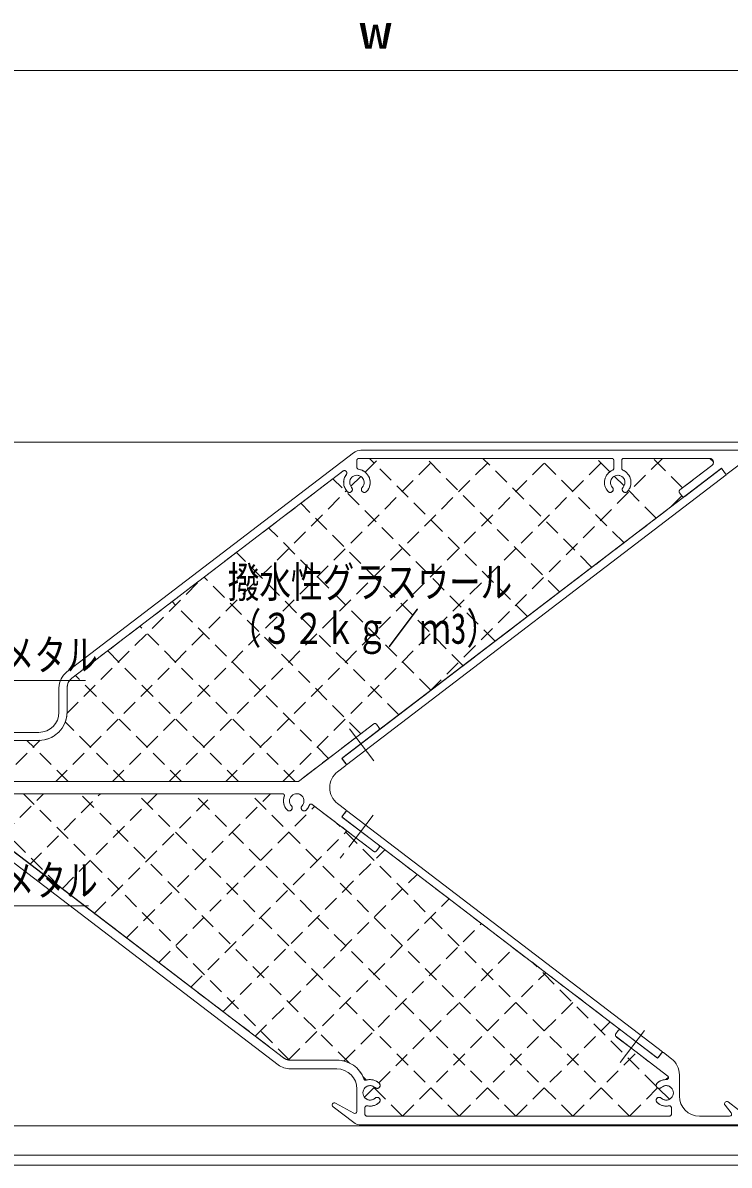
# Model space of a CAD drawing. Units: millimetres, scale not verified. Extents: x -791 to 791, y -562 to 562.
# Drawn here: x 441.3 to 617.3, y -322.1 to -37.6 of the extents above; entities that cross this region are included whole.
import ezdxf
from ezdxf.enums import TextEntityAlignment as Align

# ---------------------------------------------------------------- set-up
doc = ezdxf.new("R2010")
doc.units = ezdxf.units.MM
doc.header["$LTSCALE"] = 2
doc.linetypes.add('CHAIN1', pattern=[8, 5, -1, 1, -1])
doc.linetypes.add('DASHED2', pattern=[3, 2, -1])
for name, color, linetype, lineweight in [('0-2_USERZ', 5, 'Continuous', 9), ('0-8_DEFPOINTS', 1, 'Continuous', 9), ('0-F__0-A_', 2, 'CHAIN1', 9), ('1-0_SHAPE', 7, 'Continuous', 9)]:
    doc.layers.add(name, color=color, linetype=linetype, lineweight=lineweight)
doc.styles.add('ＭＳ ゴシック', font='')
doc.styles.get('ＭＳ ゴシック').set_extended_font_data('MS Gothic')

# ---------------------------------------------------------------- blocks, each defined once
blk = doc.blocks.new('A$C50765BD5')
at = {"layer": '1-0_SHAPE'}
for p, q in [((217.084, 166.762), (74.165, 57.624)), ((412.782, 167.994), (220.725, 167.994)), ((218.696, 159.528), (218.696, 162.994)), ((219.696, 163.994), (345.696, 163.994)), ((346.696, 162.994), (346.696, 158.977)), ((350.696, 158.977), (350.696, 162.994)), ((351.696, 163.994), (394.362, 163.994)), ((395.576, 160.404), (379.666, 148.255)), ((403.278, 156.22), (413.996, 164.404)), ((76.592, 54.445), (211.75, 157.656)), ((382.094, 145.075), (399.896, 158.67)), ((400.738, 158.558), (402.437, 156.332)), ((379.478, 146.853), (380.692, 145.263)), ((70.234, 49.676), (70.234, 37.525)), ((74.234, 37.525), (74.234, 49.676)), ((45.512, 35.744), (15.077, 12.502)), ((42.757, 29.176), (47.022, 34.146)), ((189.613, 3.123), (227.071, 31.727)), ((229.498, 28.548), (211.695, 14.953)), ((228.472, 31.539), (229.686, 29.95)), ((17.505, 9.323), (35.307, 22.918)), ((17.822, 9.566), (35.941, 23.402)), ((36.305, 23.525), (60.234, 23.525)), ((60.234, 27.525), (43.516, 27.525)), ((37.735, 19.739), (18.165, 4.795)), ((36.709, 22.73), (37.923, 21.141)), ((14.964, 11.661), (16.421, 9.754)), ((14.964, 11.661), (16.664, 9.436)), ((211.583, 14.112), (213.282, 11.887)), ((7.19, 5.97), (7.357, 5.859)), ((8.259, 6.548), (8.196, 6.738)), ((9.098, 7.427), (9.264, 7.316)), ((10.166, 8.005), (10.103, 8.194)), ((11.005, 8.883), (11.172, 8.772)), ((12.074, 9.461), (12.011, 9.651)), ((12.913, 10.34), (13.079, 10.229)), ((13.981, 10.918), (13.918, 11.107)), ((213.169, 11.046), (209.112, 7.948)), ((2.537, 2.178), (2.473, 2.368)), ((3.376, 3.057), (3.542, 2.946)), ((4.444, 3.635), (4.381, 3.824)), ((5.283, 4.513), (5.449, 4.402)), ((6.352, 5.091), (6.288, 5.281)), ((18.772, 3), (189.249, 3)), ((2.473, -2.368), (2.537, -2.178)), ((3.542, -2.946), (3.376, -3.057)), ((4.381, -3.824), (4.444, -3.635)), ((5.449, -4.402), (5.283, -4.513)), ((6.288, -5.281), (6.352, -5.091)), ((23.68, -3.176), (22.72, -3.837)), ((181.563, -3), (24.247, -3)), ((7.357, -5.859), (7.19, -5.97)), ((8.196, -6.738), (8.259, -6.548)), ((9.264, -7.316), (9.098, -7.427)), ((10.103, -8.194), (10.166, -8.005)), ((11.172, -8.772), (11.005, -8.883)), ((12.011, -9.651), (12.074, -9.461)), ((13.079, -10.229), (12.913, -10.34)), ((13.918, -11.107), (13.981, -10.918)), ((23.371, -8.858), (45.958, -26.107)), ((227.071, -31.727), (196.47, -8.359)), ((209.112, -7.948), (213.169, -11.046)), ((14.987, -11.685), (14.82, -11.796)), ((15.826, -12.564), (15.889, -12.374)), ((16.894, -13.142), (16.728, -13.253)), ((17.733, -14.021), (17.796, -13.831)), ((18.802, -14.599), (18.635, -14.71)), ((19.64, -15.477), (19.704, -15.288)), ((20.709, -16.055), (20.543, -16.166)), ((21.548, -16.934), (21.611, -16.744)), ((22.912, -17.731), (24.854, -15.187)), ((24.854, -15.187), (22.912, -17.731)), ((25.695, -15.075), (182.128, -134.533)), ((43.816, -28.912), (25.695, -15.075)), ((213.282, -11.887), (211.583, -14.112)), ((211.695, -14.953), (229.498, -28.548)), ((22.071, -17.843), (21.753, -17.6)), ((179.458, -138.03), (23.025, -18.572)), ((46.071, -26.948), (44.657, -28.799)), ((229.686, -29.95), (228.472, -31.539)), ((347.696, -122.583), (348.91, -120.993)), ((373.58, -143.607), (347.884, -123.984)), ((350.311, -120.805), (368.114, -134.4)), ((185.527, -135.682), (208.705, -135.682)), ((368.955, -134.287), (370.654, -132.062)), ((371.495, -131.949), (375.488, -134.998)), ((208.705, -140.082), (185.527, -140.082)), ((379.419, -142.946), (379.419, -153.6)), ((218.705, -161.283), (218.705, -150.082)), ((217.092, -166.769), (206.844, -158.943)), ((208.013, -157.142), (217.226, -162.162)), ((405.241, -161.972), (402.147, -158.136)), ((403.7, -156.542), (414.004, -164.41)), ((222.705, -159.43), (222.705, -162.6)), ((223.705, -163.6), (374.419, -163.6)), ((375.419, -162.6), (375.419, -159.43)), ((389.419, -163.6), (404.462, -163.6)), ((412.79, -168), (220.734, -168))]:
    blk.add_line(p, q, dxfattribs=at)
for centre, radius, start, end in [((220.725, 161.994), 6, 90, 127.36667), ((412.782, 165.994), 2, 307.36667, 90), ((219.696, 162.994), 1, 90, 180), ((219.696, 159.528), 1, 180, 262.43916), ((345.696, 162.994), 1, 0, 90), ((351.696, 162.994), 1, 90, 180), ((394.362, 161.994), 2, 307.36667, 90), ((212.478, 156.702), 1.2, 322.86756, 127.36667), ((218.696, 151.994), 6.6, 142.86756, 222.89536), ((218.696, 151.994), 3.6, 317.10464, 222.89536), ((218.696, 151.994), 6.6, 317.10464, 82.43916), ((348.696, 151.994), 6.6, 113.24956, 222.89536), ((348.696, 151.994), 3.6, 317.10464, 222.89536), ((345.696, 158.977), 1, 293.24956, 0), ((351.696, 158.977), 1, 180, 246.75044), ((348.696, 151.994), 6.6, 317.10464, 66.75044), ((400.261, 158.193), 0.6, 37.36667, 127.36667), ((402.914, 156.696), 0.6, 217.36667, 307.36667), ((214.96, 148.522), 1.5, 222.89536, 42.89536), ((222.433, 148.522), 1.5, 137.10464, 317.10464), ((344.96, 148.522), 1.5, 222.89536, 42.89536), ((352.433, 148.522), 1.5, 137.10464, 317.10464), ((380.273, 147.46), 1, 127.36667, 217.36667), ((381.487, 145.87), 1, 217.36667, 307.36667), ((80.234, 49.676), 10, 127.36667, 180), ((80.234, 49.676), 6, 127.36667, 180), ((46.183, 34.866), 1.105, 319.36665, 127.36667), ((60.234, 37.525), 10, 270, 0), ((60.234, 37.525), 14, 270, 0), ((43.516, 28.525), 1, 139.36665, 270), ((227.678, 30.932), 1, 37.36667, 127.36667), ((228.891, 29.343), 1, 307.36667, 37.36667), ((35.914, 22.123), 1, 37.36667, 127.36667), ((36.305, 22.925), 0.6, 90, 127.36667), ((37.128, 20.534), 1, 307.36667, 37.36667), ((14.487, 11.297), 0.6, 37.36667, 198.44202), ((15.441, 12.026), 0.6, 127.36667, 217.36667), ((212.06, 14.476), 0.6, 127.36667, 217.36667), ((212.805, 11.523), 0.6, 307.36667, 37.36667), ((6.858, 5.471), 0.6, 56.29131, 198.44202), ((7.69, 6.358), 0.6, 236.29131, 18.44202), ((8.765, 6.927), 0.6, 56.29131, 198.44202), ((9.597, 7.815), 0.6, 236.29131, 18.44202), ((10.672, 8.384), 0.6, 56.29131, 198.44202), ((11.505, 9.271), 0.6, 236.29131, 18.44202), ((12.58, 9.841), 0.6, 56.29131, 198.44202), ((13.412, 10.728), 0.6, 236.29131, 18.44202), ((17.216, 10.361), 1, 217.36667, 307.36667), ((17.14, 9.8), 0.6, 217.36667, 307.36667), ((215.181, 0), 10, 127.36667, 232.63333), ((2, 0), 2, 127.45929, 232.54071), ((1.149, 1.111), 0.6, 46.96083, 127.45929), ((1.968, 1.988), 0.6, 226.96083, 18.44202), ((3.043, 2.558), 0.6, 56.29131, 198.44202), ((3.875, 3.445), 0.6, 236.29131, 18.44202), ((4.95, 4.014), 0.6, 56.29131, 198.44202), ((5.782, 4.902), 0.6, 236.29131, 18.44202), ((18.772, 4), 1, 127.36667, 270), ((189.249, 3.6), 0.6, 270, 307.36667), ((1.149, -1.111), 0.6, 232.54071, 313.03917), ((1.968, -1.988), 0.6, 341.55798, 133.03917), ((3.043, -2.558), 0.6, 161.55798, 303.70869), ((3.875, -3.445), 0.6, 341.55798, 123.70869), ((4.95, -4.014), 0.6, 161.55798, 303.70869), ((5.782, -4.902), 0.6, 341.55798, 123.70869), ((6.858, -5.471), 0.6, 161.55798, 303.70869), ((18.705, -6.6), 3.6, 51.63808, 317.42881), ((21.87, -2.601), 1.5, 231.63808, 304.53345), ((24.247, -4), 1, 90, 124.53345), ((181.563, -4), 1, 339.99481, 90), ((188.705, -6.6), 6.6, 159.99481, 222.89536), ((188.705, -6.6), 3.6, 317.10464, 222.89536), ((7.69, -6.358), 0.6, 341.55798, 123.70869), ((8.765, -6.927), 0.6, 161.55798, 303.70869), ((9.597, -7.815), 0.6, 341.55798, 123.70869), ((10.672, -8.384), 0.6, 161.55798, 303.70869), ((11.505, -9.271), 0.6, 341.55798, 123.70869), ((12.58, -9.841), 0.6, 161.55798, 303.70869), ((13.412, -10.728), 0.6, 341.55798, 123.70869), ((14.487, -11.297), 0.6, 161.55798, 303.70869), ((22.46, -10.05), 1.5, 52.63333, 137.42881), ((184.968, -10.071), 1.5, 222.89536, 42.89536), ((192.441, -10.071), 1.5, 137.10464, 317.10464), ((188.705, -6.6), 6.6, 317.10464, 340.36461), ((195.863, -9.154), 1, 52.63333, 160.36461), ((212.805, -11.523), 0.6, 322.63333, 52.63333), ((15.32, -12.185), 0.6, 341.55798, 123.70869), ((16.395, -12.754), 0.6, 161.55798, 303.70869), ((17.227, -13.641), 0.6, 341.55798, 123.70869), ((18.302, -14.21), 0.6, 161.55798, 303.70869), ((19.135, -15.098), 0.6, 341.55798, 123.70869), ((20.21, -15.667), 0.6, 161.55798, 303.70869), ((21.042, -16.554), 0.6, 341.55798, 123.70869), ((22.117, -17.124), 0.6, 161.55798, 232.63333), ((25.331, -15.551), 0.6, 52.63333, 142.63333), ((25.331, -15.551), 0.6, 52.63333, 142.63333), ((212.06, -14.476), 0.6, 142.63333, 232.63333), ((22.435, -17.366), 0.6, 232.63333, 322.63333), ((23.389, -18.095), 0.6, 142.63333, 232.63333), ((45.594, -26.583), 0.6, 322.63333, 52.63333), ((44.18, -28.435), 0.6, 232.63333, 322.63333), ((227.678, -30.932), 1, 232.63333, 322.63333), ((228.891, -29.343), 1, 322.63333, 52.63333), ((348.491, -123.19), 1, 142.63333, 232.63333), ((349.704, -121.6), 1, 52.63333, 142.63333), ((185.527, -130.082), 5.6, 232.63333, 270), ((208.705, -150.082), 14.4, 20.39577, 90), ((368.478, -133.923), 0.6, 232.63333, 322.63333), ((371.131, -132.426), 0.6, 52.63333, 142.63333), ((369.419, -142.946), 10, 0, 52.63333), ((185.527, -130.082), 10, 232.63333, 270), ((208.705, -150.082), 10, 0, 90), ((223.139, -144.715), 1, 200.39577, 286.55461), ((225.305, -152), 6.6, 47.10464, 106.55461), ((228.776, -148.264), 1.5, 227.10464, 47.10464), ((369.348, -148.264), 1.5, 132.89536, 312.89536), ((372.819, -152), 6.6, 88.83996, 132.89536), ((372.973, -144.402), 1, 268.83996, 52.63333), ((225.305, -152), 3.6, 47.10464, 312.89536), ((372.819, -152), 3.6, 227.10464, 132.89536), ((389.419, -153.6), 10, 180, 270), ((207.498, -158.087), 1.077, 61.41577, 232.63333), ((223.705, -159.43), 1, 77.8468, 180), ((225.305, -152), 6.6, 257.8468, 312.89536), ((228.776, -155.736), 1.5, 312.89536, 132.89536), ((369.348, -155.736), 1.5, 47.10464, 227.10464), ((372.819, -152), 6.6, 227.10464, 282.1532), ((374.419, -159.43), 1, 0, 102.1532), ((403.02, -157.432), 1.121, 52.63333, 218.87986), ((217.705, -161.283), 1, 241.41577, 0), ((223.705, -162.6), 1, 180, 270), ((374.419, -162.6), 1, 270, 0), ((404.462, -162.6), 1, 270, 38.87986), ((412.79, -166), 2, 270, 52.63333), ((220.734, -162), 6, 232.63333, 270)]:
    blk.add_arc(centre, radius, start, end, dxfattribs=at)

msp = doc.modelspace()

# ---------------------------------------------------------------- linework, layer by layer
at = {"layer": '0-2_USERZ', "color": 3}
for p, q in [((379.045, -49.492), (679.906, -49.492)), ((-77.455, -142.09), (722.545, -142.09)), ((-77.455, -312.3), (722.545, -312.3)), ((-77.455, -319.59), (722.545, -319.59)), ((-77.759, -322.09), (722.848, -322.09))]:
    msp.add_line(p, q, dxfattribs=at)
at = {"layer": '0-2_USERZ', "linetype": 'DASHED2'}
for p, q in [((463.645, -226.587), (544.141, -146.09)), ((477.787, -226.587), (558.284, -146.09)), ((491.929, -226.587), (572.426, -146.09)), ((506.071, -226.587), (586.568, -146.09)), ((524.561, -148.323), (524.561, -146.59)), ((525.061, -146.09), (588.061, -146.09)), ((526.594, -149.495), (529.999, -146.09)), ((567.065, -185.48), (527.675, -146.09)), ((575.083, -179.357), (541.817, -146.09)), ((542.76, -204.04), (600.71, -146.09)), ((583.102, -173.233), (555.959, -146.09)), ((591.121, -167.11), (570.101, -146.09)), ((587.601, -149.448), (584.243, -146.09)), ((588.561, -146.59), (588.561, -148.599)), ((590.561, -148.599), (590.561, -146.59)), ((591.061, -146.09), (612.394, -146.09)), ((605.732, -153.436), (598.385, -146.09)), ((613.001, -147.885), (605.046, -153.96)), ((613.379, -146.941), (612.542, -146.104)), ((453.509, -200.864), (521.088, -149.259)), ((523.04, -153.05), (525.52, -150.57)), ((591.124, -152.971), (588.682, -150.528)), ((559.046, -191.603), (518.601, -151.158)), ((449.502, -226.587), (521.973, -154.117)), ((606.317, -155.505), (529.962, -213.813)), ((599.14, -160.986), (592.2, -154.047)), ((602.592, -158.35), (605.528, -155.414)), ((604.952, -154.66), (605.559, -155.455)), ((551.027, -197.727), (510.582, -157.282)), ((543.008, -203.85), (502.563, -163.405)), ((534.99, -209.974), (494.544, -169.528)), ((525.544, -214.67), (486.526, -175.652)), ((452.298, -209.649), (485.551, -176.396)), ((517.525, -220.793), (478.507, -181.775)), ((509.177, -226.587), (470.488, -187.898)), ((495.034, -226.587), (462.47, -194.022)), ((480.892, -226.587), (454.451, -200.145)), ((452.33, -209.324), (452.33, -203.249)), ((466.75, -226.587), (451.883, -211.72)), ((528.748, -212.223), (510.02, -226.525)), ((530.056, -213.112), (529.449, -212.317)), ((433.366, -216.324), (445.33, -216.324)), ((435.36, -226.587), (445.655, -216.292)), ((452.608, -226.587), (442.345, -216.324)), ((509.837, -226.587), (424.599, -226.587)), ((450.486, -252.749), (427.325, -229.588)), ((505.995, -229.587), (427.336, -229.587)), ((436.353, -239.736), (446.502, -229.587)), ((507.792, -295.913), (441.466, -229.587)), ((443.113, -247.119), (460.645, -229.587)), ((451.132, -253.242), (474.787, -229.587)), ((522.693, -296.671), (455.608, -229.587)), ((459.15, -259.365), (488.929, -229.587)), ((467.169, -265.489), (503.071, -229.587)), ((550.05, -309.887), (469.75, -229.587)), ((564.192, -309.887), (483.892, -229.587)), ((578.334, -309.887), (498.034, -229.587)), ((475.188, -271.612), (514.063, -232.736)), ((528.748, -243.95), (513.448, -232.266)), ((483.206, -277.736), (522.082, -238.86)), ((592.477, -309.887), (519.406, -236.816)), ((437.359, -242.725), (506.277, -295.353)), ((491.225, -283.859), (531.528, -243.556)), ((530.056, -243.062), (529.449, -243.856)), ((590.369, -288.489), (529.962, -242.361)), ((499.244, -289.982), (539.547, -249.68)), ((507.487, -295.882), (547.565, -255.803)), ((521.335, -296.176), (555.584, -261.927)), ((530.04, -301.613), (563.603, -268.05)), ((599.174, -302.442), (568.592, -271.86)), ((535.908, -309.887), (571.621, -274.173)), ((550.05, -309.887), (579.64, -280.297)), ((564.192, -309.887), (587.659, -286.42)), ((589.061, -289.378), (589.668, -288.583)), ((602.003, -299.89), (589.155, -290.079)), ((578.334, -309.887), (594.251, -293.97)), ((507.976, -295.928), (519.565, -295.928)), ((526.941, -300.92), (526.02, -299.999)), ((601.567, -300.797), (602.185, -300.178)), ((526.458, -305.195), (528.974, -302.679)), ((535.908, -309.887), (528.396, -302.374)), ((592.477, -309.887), (599.504, -302.859)), ((602.423, -305.691), (599.663, -302.931)), ((526.565, -307.802), (526.565, -309.387)), ((527.065, -309.887), (602.422, -309.887)), ((602.922, -309.387), (602.922, -307.802))]:
    msp.add_line(p, q, dxfattribs=at)
msp.add_lwpolyline([(606.26, -155.549), (606.355, -155.476), (606.317, -155.505)], dxfattribs=at)
at = {"layer": '0-2_USERZ', "color": 3}
for points in [[(456.958, -201.415), (373.077, -201.415), (368.458, -190.232)], [(457.658, -257.55), (373.077, -257.55), (367.371, -265.001)]]:
    msp.add_lwpolyline(points, dxfattribs=at)
at = {"layer": '0-2_USERZ', "color": 7}
msp.add_lwpolyline([(600.697, -293.883), (599.483, -295.473), (599.483, -295.473), (520.797, -235.384), (520.797, -235.385), (522.011, -233.795)], close=True, dxfattribs=at)
at = {"layer": '0-2_USERZ', "linetype": 'DASHED2'}
for centre, radius, start, end in [((525.061, -146.59), 0.5, 90, 180), ((588.061, -146.59), 0.5, 0, 90), ((591.061, -146.59), 0.5, 90, 180), ((612.394, -147.09), 1, 307.36667, 90), ((521.452, -149.736), 0.6, 322.86756, 127.36667), ((524.561, -152.09), 3.3, 142.86756, 222.89536), ((524.561, -152.09), 1.8, 317.10464, 222.89536), ((525.061, -148.323), 0.5, 180, 262.43916), ((524.561, -152.09), 3.3, 317.10464, 82.43916), ((589.561, -152.09), 3.3, 113.24956, 222.89536), ((589.561, -152.09), 1.8, 317.10464, 222.89536), ((588.061, -148.599), 0.5, 293.24956, 0), ((591.061, -148.599), 0.5, 180, 246.75044), ((589.561, -152.09), 3.3, 317.10464, 66.75044), ((522.693, -153.826), 0.75, 222.89536, 42.89536), ((526.429, -153.826), 0.75, 137.10464, 317.10464), ((587.693, -153.826), 0.75, 222.89536, 42.89536), ((591.429, -153.826), 0.75, 137.10464, 317.10464), ((605.349, -154.357), 0.5, 127.36667, 217.36667), ((605.956, -155.152), 0.5, 217.36667, 307.36667), ((455.33, -203.249), 3, 127.36667, 180), ((445.33, -209.324), 7, 270, 0), ((529.052, -212.621), 0.5, 37.36667, 127.36667), ((529.659, -213.415), 0.5, 307.36667, 37.36667), ((509.837, -226.287), 0.3, 270, 307.36667), ((505.995, -230.087), 0.5, 339.99481, 90), ((509.565, -231.387), 3.3, 159.99481, 222.89536), ((509.565, -231.387), 1.8, 317.10464, 222.89536), ((507.697, -233.123), 0.75, 222.89536, 42.89536), ((511.433, -233.123), 0.75, 137.10464, 317.10464), ((509.565, -231.387), 3.3, 317.10464, 340.36461), ((513.144, -232.664), 0.5, 52.63333, 160.36461), ((529.052, -243.553), 0.5, 232.63333, 322.63333), ((529.659, -242.758), 0.5, 322.63333, 52.63333), ((589.458, -289.682), 0.5, 142.63333, 232.63333), ((590.065, -288.887), 0.5, 52.63333, 142.63333), ((507.976, -293.128), 2.8, 232.63333, 270), ((519.565, -303.128), 7.2, 20.39577, 90), ((526.783, -300.444), 0.5, 200.39577, 286.55461), ((527.865, -304.087), 3.3, 47.10464, 106.55461), ((601.622, -304.087), 3.3, 88.83996, 132.89536), ((601.699, -300.288), 0.5, 268.83996, 52.63333), ((527.865, -304.087), 1.8, 47.10464, 312.89536), ((529.601, -302.219), 0.75, 227.10464, 47.10464), ((599.887, -302.219), 0.75, 132.89536, 312.89536), ((601.622, -304.087), 1.8, 227.10464, 132.89536), ((527.865, -304.087), 3.3, 257.8468, 312.89536), ((529.601, -305.955), 0.75, 312.89536, 132.89536), ((599.887, -305.955), 0.75, 47.10464, 227.10464), ((601.622, -304.087), 3.3, 227.10464, 282.1532), ((527.065, -307.802), 0.5, 77.8468, 180), ((527.065, -309.387), 0.5, 180, 270), ((602.422, -307.802), 0.5, 360, 102.1532), ((602.422, -309.387), 0.5, 270, 0)]:
    msp.add_arc(centre, radius, start, end, dxfattribs=at)
at = {"layer": '0-8_DEFPOINTS'}
for p, q in [((524.561, -148.323), (524.561, -146.59)), ((525.061, -146.09), (588.061, -146.09)), ((588.561, -146.59), (588.561, -148.599)), ((590.561, -148.599), (590.561, -146.59)), ((591.061, -146.09), (612.394, -146.09)), ((613.001, -147.885), (605.046, -153.96)), ((453.509, -200.864), (521.088, -149.259)), ((606.317, -155.505), (529.962, -213.813)), ((604.952, -154.66), (605.559, -155.455)), ((452.33, -209.324), (452.33, -203.249)), ((528.748, -212.223), (510.02, -226.525)), ((530.056, -213.112), (529.449, -212.317)), ((433.366, -216.324), (445.33, -216.324)), ((509.837, -226.587), (424.599, -226.587)), ((505.995, -229.587), (427.336, -229.587)), ((528.748, -243.95), (513.448, -232.266)), ((437.359, -242.725), (506.277, -295.353)), ((530.056, -243.062), (529.449, -243.856)), ((590.369, -288.489), (529.962, -242.361)), ((589.061, -289.378), (589.668, -288.583)), ((602.003, -299.89), (589.155, -290.079)), ((507.976, -295.928), (519.565, -295.928)), ((526.565, -307.802), (526.565, -309.387)), ((527.065, -309.887), (602.422, -309.887)), ((602.922, -309.387), (602.922, -307.802))]:
    msp.add_line(p, q, dxfattribs=at)
msp.add_lwpolyline([(606.26, -155.549), (606.355, -155.476), (606.317, -155.505)], dxfattribs=at)
for centre, radius, start, end in [((525.061, -146.59), 0.5, 90, 180), ((588.061, -146.59), 0.5, 0, 90), ((591.061, -146.59), 0.5, 90, 180), ((612.394, -147.09), 1, 307.36667, 90), ((521.452, -149.736), 0.6, 322.86756, 127.36667), ((524.561, -152.09), 3.3, 142.86756, 222.89536), ((524.561, -152.09), 1.8, 317.10464, 222.89536), ((525.061, -148.323), 0.5, 180, 262.43916), ((524.561, -152.09), 3.3, 317.10464, 82.43916), ((589.561, -152.09), 3.3, 113.24956, 222.89536), ((589.561, -152.09), 1.8, 317.10464, 222.89536), ((588.061, -148.599), 0.5, 293.24956, 0), ((591.061, -148.599), 0.5, 180, 246.75044), ((589.561, -152.09), 3.3, 317.10464, 66.75044), ((522.693, -153.826), 0.75, 222.89536, 42.89536), ((526.429, -153.826), 0.75, 137.10464, 317.10464), ((587.693, -153.826), 0.75, 222.89536, 42.89536), ((591.429, -153.826), 0.75, 137.10464, 317.10464), ((605.349, -154.357), 0.5, 127.36667, 217.36667), ((605.956, -155.152), 0.5, 217.36667, 307.36667), ((455.33, -203.249), 3, 127.36667, 180), ((445.33, -209.324), 7, 270, 0), ((529.052, -212.621), 0.5, 37.36667, 127.36667), ((529.659, -213.415), 0.5, 307.36667, 37.36667), ((509.837, -226.287), 0.3, 270, 307.36667), ((505.995, -230.087), 0.5, 339.99481, 90), ((509.565, -231.387), 3.3, 159.99481, 222.89536), ((509.565, -231.387), 1.8, 317.10464, 222.89536), ((507.697, -233.123), 0.75, 222.89536, 42.89536), ((511.433, -233.123), 0.75, 137.10464, 317.10464), ((509.565, -231.387), 3.3, 317.10464, 340.36461), ((513.144, -232.664), 0.5, 52.63333, 160.36461), ((529.052, -243.553), 0.5, 232.63333, 322.63333), ((529.659, -242.758), 0.5, 322.63333, 52.63333), ((589.458, -289.682), 0.5, 142.63333, 232.63333), ((590.065, -288.887), 0.5, 52.63333, 142.63333), ((507.976, -293.128), 2.8, 232.63333, 270), ((519.565, -303.128), 7.2, 20.39577, 90), ((526.783, -300.444), 0.5, 200.39577, 286.55461), ((527.865, -304.087), 3.3, 47.10464, 106.55461), ((601.622, -304.087), 3.3, 88.83996, 132.89536), ((601.699, -300.288), 0.5, 268.83996, 52.63333), ((527.865, -304.087), 1.8, 47.10464, 312.89536), ((529.601, -302.219), 0.75, 227.10464, 47.10464), ((599.887, -302.219), 0.75, 132.89536, 312.89536), ((601.622, -304.087), 1.8, 227.10464, 132.89536), ((527.865, -304.087), 3.3, 257.8468, 312.89536), ((529.601, -305.955), 0.75, 312.89536, 132.89536), ((599.887, -305.955), 0.75, 47.10464, 227.10464), ((601.622, -304.087), 3.3, 227.10464, 282.1532), ((527.065, -307.802), 0.5, 77.8468, 180), ((527.065, -309.387), 0.5, 180, 270), ((602.422, -307.802), 0.5, 0, 102.1532), ((602.422, -309.387), 0.5, 270, 0)]:
    msp.add_arc(centre, radius, start, end, dxfattribs=at)
at = {"layer": '0-F__0-A_'}
for p, q in [((522.719, -213.462), (528.764, -221.377)), ((528.583, -234.962), (520.431, -245.638)), ((596.192, -288.573), (590.143, -296.494))]:
    msp.add_line(p, q, dxfattribs=at)
at = {"layer": '0-F__0-A_', "color": 7, "linetype": 'Continuous'}
msp.add_lwpolyline([(616.59, -150.159), (615.377, -148.57), (615.377, -148.57), (520.797, -220.795), (522.011, -222.385), (522.011, -222.385), (616.591, -150.16)], dxfattribs=at)

# ---------------------------------------------------------------- block references
at = {"layer": '0-2_USERZ', "xscale": 0.5, "yscale": 0.5}
msp.add_blockref('A$C50765BD5', (415.213, -228.087), dxfattribs=at)

# ---------------------------------------------------------------- texts
at = {"layer": '0-2_USERZ', "color": 3, "style": 'ＭＳ ゴシック'}
for s, height, width, p in [('w', 8.666, 1.35, (525.233, -46.658)), ('撥水性グラスウール', 7.698, 0.75, (492.379, -183.064)), ('（３２ｋｇ／ｍ3）', 7.698, 0.75, (492.828, -194.586)), ('アルミパンチングメタル', 7.698, 0.75, (373.36, -201.215)), ('アルミパンチングメタル', 7.698, 0.75, (373.36, -257.35))]:
    msp.add_text(s, height=height, dxfattribs=dict(at, width=width)).set_placement(p, align=Align.BOTTOM_LEFT)

doc.saveas('drawing.dxf')
